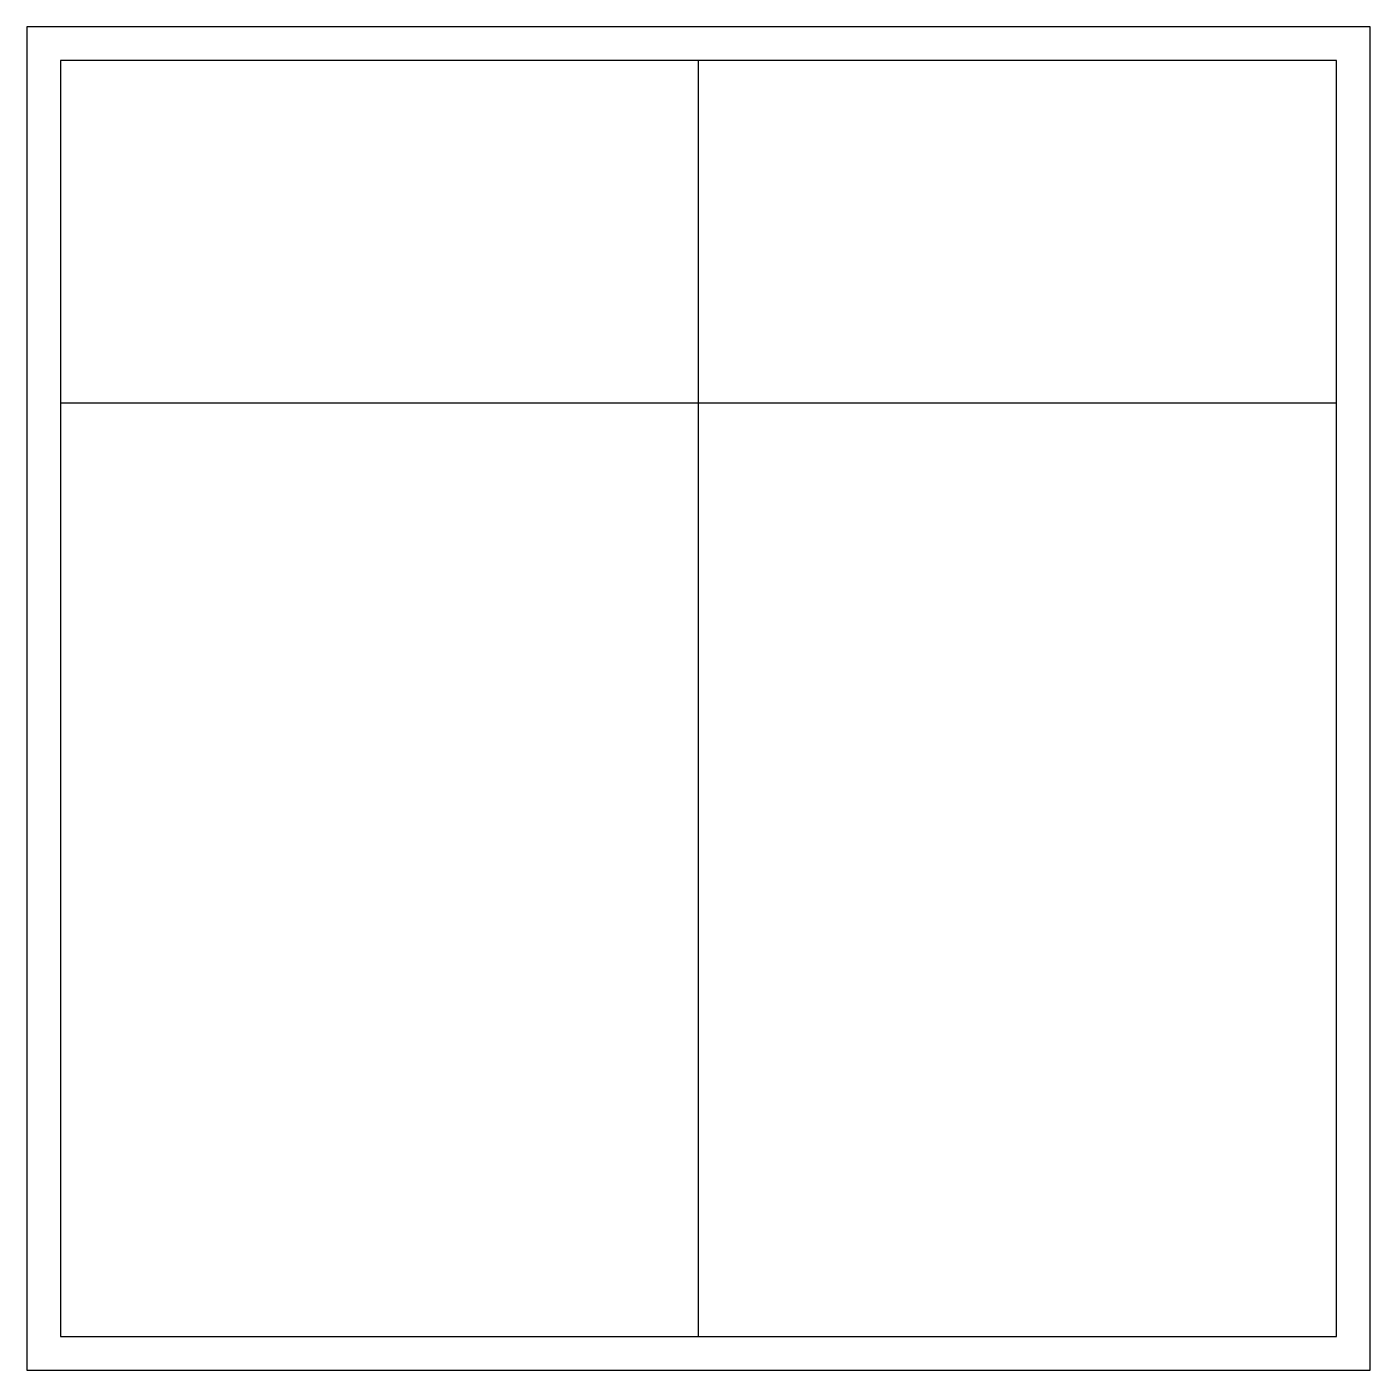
# Model space of a CAD drawing. Header units: metres. Extents: x 0 to 2, y 0 to 2.
import ezdxf

# ---------------------------------------------------------------- set-up
doc = ezdxf.new("R2010")
doc.units = ezdxf.units.M

msp = doc.modelspace()

# ---------------------------------------------------------------- linework, layer by layer
for p, q in [((1, 0.05), (1, 1.95)), ((0.05, 1.44), (1.95, 1.44))]:
    msp.add_line(p, q)
for points in [[(0, 0), (2, 0), (2, 2), (0, 2)], [(0.05, 0.05), (1.95, 0.05), (1.95, 1.95), (0.05, 1.95)]]:
    msp.add_lwpolyline(points, close=True)

doc.saveas('drawing.dxf')
